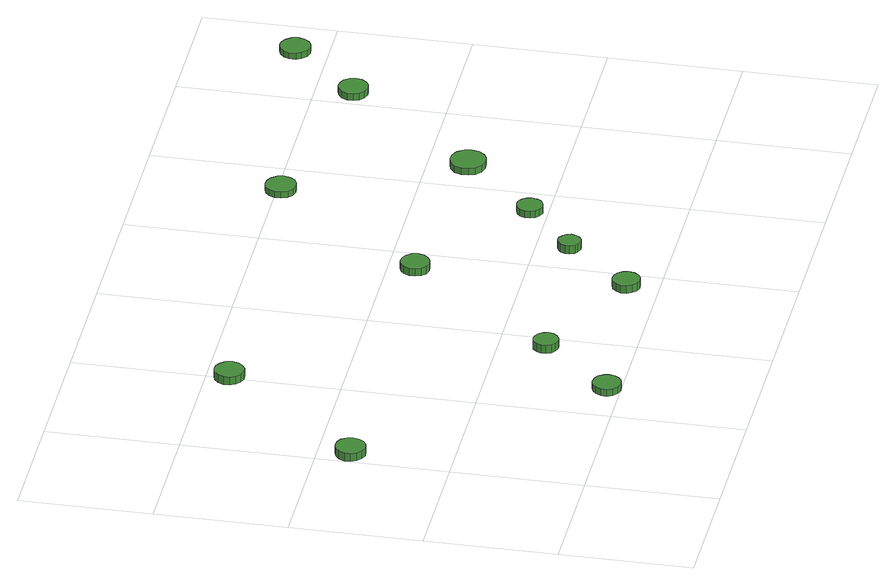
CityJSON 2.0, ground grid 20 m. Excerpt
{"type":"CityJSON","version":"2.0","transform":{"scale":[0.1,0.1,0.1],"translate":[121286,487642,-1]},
"CityObjects":{
"tree1":{"type":"SolitaryVegetationObject","attributes":{"function":"something"},"geometry":[{"type":"MultiSurface","lod":"1","boundaries":[[[0,1,2,3,4,5,6,7,8,9,10,11,12,13,14]],[[15,16,17,18,19,20,21,22,23,24,25,26,27,28,29]],[[0,29,28,1]],[[1,28,27,2]],[[2,27,26,3]],[[3,26,25,4]],[[4,25,24,5]],[[5,24,23,6]],[[6,23,22,7]],[[7,22,21,8]],[[8,21,20,9]],[[9,20,19,10]],[[10,19,18,11]],[[11,18,17,12]],[[12,17,16,13]],[[13,16,15,14]],[[14,15,29,0]]]}]},
"tree2":{"type":"SolitaryVegetationObject","attributes":{"function":"something"},"geometry":[{"type":"MultiSurface","lod":"1","boundaries":[[[30,31,32,33,34,35,36,37,38,39,40,41,42,43,44]],[[45,46,47,48,49,50,51,52,53,54,55,56,57,58,59]],[[30,59,58,31]],[[31,58,57,32]],[[32,57,56,33]],[[33,56,55,34]],[[34,55,54,35]],[[35,54,53,36]],[[36,53,52,37]],[[37,52,51,38]],[[38,51,50,39]],[[39,50,49,40]],[[40,49,48,41]],[[41,48,47,42]],[[42,47,46,43]],[[43,46,45,44]],[[44,45,59,30]]]}]},
"tree3":{"type":"SolitaryVegetationObject","attributes":{"function":"something"},"geometry":[{"type":"MultiSurface","lod":"1","boundaries":[[[60,61,62,63,64,65,66,67,68,69,70,71,72,73,74]],[[75,76,77,78,79,80,81,82,83,84,85,86,87,88,89]],[[60,89,88,61]],[[61,88,87,62]],[[62,87,86,63]],[[63,86,85,64]],[[64,85,84,65]],[[65,84,83,66]],[[66,83,82,67]],[[67,82,81,68]],[[68,81,80,69]],[[69,80,79,70]],[[70,79,78,71]],[[71,78,77,72]],[[72,77,76,73]],[[73,76,75,74]],[[74,75,89,60]]]}]},
"tree4":{"type":"SolitaryVegetationObject","attributes":{"function":"something"},"geometry":[{"type":"MultiSurface","lod":"1","boundaries":[[[90,91,92,93,94,95,96,97,98,99,100,101,102,103,104]],[[105,106,107,108,109,110,111,112,113,114,115,116,117,118,119]],[[90,119,118,91]],[[91,118,117,92]],[[92,117,116,93]],[[93,116,115,94]],[[94,115,114,95]],[[95,114,113,96]],[[96,113,112,97]],[[97,112,111,98]],[[98,111,110,99]],[[99,110,109,100]],[[100,109,108,101]],[[101,108,107,102]],[[102,107,106,103]],[[103,106,105,104]],[[104,105,119,90]]]}]},
"tree5":{"type":"SolitaryVegetationObject","attributes":{"function":"something"},"geometry":[{"type":"MultiSurface","lod":"1","boundaries":[[[120,121,122,123,124,125,126,127,128,129,130,131,132,133,134]],[[135,136,137,138,139,140,141,142,143,144,145,146,147,148,149]],[[120,149,148,121]],[[121,148,147,122]],[[122,147,146,123]],[[123,146,145,124]],[[124,145,144,125]],[[125,144,143,126]],[[126,143,142,127]],[[127,142,141,128]],[[128,141,140,129]],[[129,140,139,130]],[[130,139,138,131]],[[131,138,137,132]],[[132,137,136,133]],[[133,136,135,134]],[[134,135,149,120]]]}]},
"tree6":{"type":"SolitaryVegetationObject","attributes":{"function":"something"},"geometry":[{"type":"MultiSurface","lod":"1","boundaries":[[[150,151,152,153,154,155,156,157,158,159,160,161,162,163,164]],[[165,166,167,168,169,170,171,172,173,174,175,176,177,178,179]],[[150,179,178,151]],[[151,178,177,152]],[[152,177,176,153]],[[153,176,175,154]],[[154,175,174,155]],[[155,174,173,156]],[[156,173,172,157]],[[157,172,171,158]],[[158,171,170,159]],[[159,170,169,160]],[[160,169,168,161]],[[161,168,167,162]],[[162,167,166,163]],[[163,166,165,164]],[[164,165,179,150]]]}]},
"tree7":{"type":"SolitaryVegetationObject","attributes":{"function":"something"},"geometry":[{"type":"MultiSurface","lod":"1","boundaries":[[[180,181,182,183,184,185,186,187,188,189,190,191,192,193,194]],[[195,196,197,198,199,200,201,202,203,204,205,206,207,208,209]],[[180,209,208,181]],[[181,208,207,182]],[[182,207,206,183]],[[183,206,205,184]],[[184,205,204,185]],[[185,204,203,186]],[[186,203,202,187]],[[187,202,201,188]],[[188,201,200,189]],[[189,200,199,190]],[[190,199,198,191]],[[191,198,197,192]],[[192,197,196,193]],[[193,196,195,194]],[[194,195,209,180]]]}]},
"tree8":{"type":"SolitaryVegetationObject","attributes":{"function":"something"},"geometry":[{"type":"MultiSurface","lod":"1","boundaries":[[[210,211,212,213,214,215,216,217,218,219,220,221,222,223,224]],[[225,226,227,228,229,230,231,232,233,234,235,236,237,238,239]],[[210,239,238,211]],[[211,238,237,212]],[[212,237,236,213]],[[213,236,235,214]],[[214,235,234,215]],[[215,234,233,216]],[[216,233,232,217]],[[217,232,231,218]],[[218,231,230,219]],[[219,230,229,220]],[[220,229,228,221]],[[221,228,227,222]],[[222,227,226,223]],[[223,226,225,224]],[[224,225,239,210]]]}]},
"tree9":{"type":"SolitaryVegetationObject","attributes":{"function":"something"},"geometry":[{"type":"MultiSurface","lod":"1","boundaries":[[[240,241,242,243,244,245,246,247,248,249,250,251,252,253,254]],[[255,256,257,258,259,260,261,262,263,264,265,266,267,268,269]],[[240,269,268,241]],[[241,268,267,242]],[[242,267,266,243]],[[243,266,265,244]],[[244,265,264,245]],[[245,264,263,246]],[[246,263,262,247]],[[247,262,261,248]],[[248,261,260,249]],[[249,260,259,250]],[[250,259,258,251]],[[251,258,257,252]],[[252,257,256,253]],[[253,256,255,254]],[[254,255,269,240]]]}]},
"tree10":{"type":"SolitaryVegetationObject","attributes":{"function":"something"},"geometry":[{"type":"MultiSurface","lod":"1","boundaries":[[[270,271,272,273,274,275,276,277,278,279,280,281,282,283,284]],[[285,286,287,288,289,290,291,292,293,294,295,296,297,298,299]],[[270,299,298,271]],[[271,298,297,272]],[[272,297,296,273]],[[273,296,295,274]],[[274,295,294,275]],[[275,294,293,276]],[[276,293,292,277]],[[277,292,291,278]],[[278,291,290,279]],[[279,290,289,280]],[[280,289,288,281]],[[281,288,287,282]],[[282,287,286,283]],[[283,286,285,284]],[[284,285,299,270]]]}]},
"tree11":{"type":"SolitaryVegetationObject","attributes":{"function":"something"},"geometry":[{"type":"MultiSurface","lod":"1","boundaries":[[[300,301,302,303,304,305,306,307,308,309,310,311,312,313,314]],[[315,316,317,318,319,320,321,322,323,324,325,326,327,328,329]],[[300,329,328,301]],[[301,328,327,302]],[[302,327,326,303]],[[303,326,325,304]],[[304,325,324,305]],[[305,324,323,306]],[[306,323,322,307]],[[307,322,321,308]],[[308,321,320,309]],[[309,320,319,310]],[[310,319,318,311]],[[311,318,317,312]],[[312,317,316,313]],[[313,316,315,314]],[[314,315,329,300]]]}]},
"tree12":{"type":"SolitaryVegetationObject","attributes":{"function":"something"},"geometry":[{"type":"MultiSurface","lod":"1","boundaries":[[[330,331,332,333,334,335,336,337,338,339,340,341,342,343,344]],[[345,346,347,348,349,350,351,352,353,354,355,356,357,358,359]],[[330,359,358,331]],[[331,358,357,332]],[[332,357,356,333]],[[333,356,355,334]],[[334,355,354,335]],[[335,354,353,336]],[[336,353,352,337]],[[337,352,351,338]],[[338,351,350,339]],[[339,350,349,340]],[[340,349,348,341]],[[341,348,347,342]],[[342,347,346,343]],[[343,346,345,344]],[[344,345,359,330]]]}]}
},
"vertices":[
[45,352,21],[43,361,21],[38,369,21],[30,373,21],[20,374,21],[11,371,21],[4,365,21],[0,356,21],[0,347,21],[4,338,21],[11,332,21],[20,329,21],[30,330,21],[38,335,21],[43,342,21],[43,342,8],[38,335,8],[30,330,8],[20,329,8],[11,332,8],[4,338,8],[0,347,8],[0,356,8],[4,365,8],[11,371,8],[20,374,8],[30,373,8],[38,369,8],[43,361,8],[45,352,8],
[298,22,18],[296,30,18],[291,38,18],[283,42,18],[274,43,18],[266,40,18],[259,34,18],[255,26,18],[255,17,18],[259,9,18],[266,3,18],[274,0,18],[283,1,18],[291,6,18],[296,13,18],[296,13,7],[291,6,7],[283,1,7],[274,0,7],[266,3,7],[259,9,7],[255,17,7],[255,26,7],[259,34,7],[266,40,7],[274,43,7],[283,42,7],[291,38,7],[296,30,7],[298,22,7],
[228,566,19],[226,576,19],[220,583,19],[212,588,19],[203,589,19],[194,586,19],[187,580,19],[183,571,19],[183,562,19],[187,553,19],[194,547,19],[203,544,19],[212,545,19],[220,550,19],[226,557,19],[226,557,6],[220,550,6],[212,545,6],[203,544,6],[194,547,6],[187,553,6],[183,562,6],[183,571,6],[187,580,6],[194,586,6],[203,589,6],[212,588,6],[220,583,6],[226,576,6],[228,566,6],
[394,131,21],[392,139,21],[387,145,21],[380,149,21],[373,150,21],[365,148,21],[359,142,21],[356,135,21],[356,127,21],[359,120,21],[365,115,21],[373,112,21],[380,113,21],[387,117,21],[392,123,21],[392,123,8],[387,117,8],[380,113,8],[373,112,8],[365,115,8],[359,120,8],[356,127,8],[356,135,8],[359,142,8],[365,148,8],[373,150,8],[380,149,8],[387,145,8],[392,139,8],[394,131,8],
[588,50,20],[586,58,20],[581,65,20],[574,69,20],[565,70,20],[557,68,20],[551,62,20],[547,54,20],[547,45,20],[551,38,20],[557,32,20],[565,29,20],[574,30,20],[581,34,20],[586,41,20],[586,41,7],[581,34,7],[574,30,7],[565,29,7],[557,32,7],[551,38,7],[547,45,7],[547,54,7],[551,62,7],[557,68,7],[565,70,7],[574,69,7],[581,65,7],[586,58,7],[588,50,7],
[579,360,20],[577,369,20],[571,377,20],[563,381,20],[554,382,20],[545,379,20],[539,373,20],[535,365,20],[535,356,20],[539,347,20],[545,341,20],[554,338,20],[563,339,20],[571,344,20],[577,351,20],[577,351,8],[571,344,8],[563,339,8],[554,338,8],[545,341,8],[539,347,8],[535,356,8],[535,365,8],[539,373,8],[545,379,8],[554,382,8],[563,381,8],[571,377,8],[577,369,8],[579,360,8],
[676,152,20],[674,159,20],[670,164,20],[664,168,20],[657,169,20],[650,166,20],[645,162,20],[642,155,20],[642,148,20],[645,141,20],[650,137,20],[657,134,20],[664,135,20],[670,139,20],[674,145,20],[674,145,7],[670,139,7],[664,135,7],[657,134,7],[650,137,7],[645,141,7],[642,148,7],[642,155,7],[645,162,7],[650,166,7],[657,169,7],[664,168,7],[670,164,7],[674,159,7],[676,152,7],
[768,228,19],[766,236,19],[762,242,19],[754,247,19],[746,247,19],[738,245,19],[732,239,19],[729,232,19],[729,224,19],[732,216,19],[738,211,19],[746,208,19],[754,209,19],[762,213,19],[766,220,19],[766,220,8],[762,213,8],[754,209,8],[746,208,8],[738,211,8],[732,216,8],[729,224,8],[729,232,8],[732,239,8],[738,245,8],[746,247,8],[754,247,8],[762,242,8],[766,236,8],[768,228,8],
[760,594,19],[758,603,19],[752,611,19],[744,616,19],[734,617,19],[725,614,19],[718,608,19],[714,599,19],[714,589,19],[718,580,19],[725,574,19],[734,571,19],[744,572,19],[752,576,19],[758,584,19],[758,584,9],[752,576,9],[744,572,9],[734,571,9],[725,574,9],[718,580,9],[714,589,9],[714,599,9],[718,608,9],[725,614,9],[734,617,9],[744,616,9],[752,611,9],[758,603,9],[760,594,9],
[885,340,19],[883,351,19],[876,361,19],[866,366,19],[855,367,19],[845,364,19],[836,356,19],[832,346,19],[832,335,19],[836,325,19],[845,317,19],[855,314,19],[866,315,19],[876,320,19],[883,329,19],[883,329,8],[876,320,8],[866,315,8],[855,314,8],[845,317,8],[836,325,8],[832,335,8],[832,346,8],[836,356,8],[845,364,8],[855,367,8],[866,366,8],[876,361,8],[883,351,8],[885,340,8],
[1053,544,19],[1051,553,19],[1045,561,19],[1037,565,19],[1028,566,19],[1019,563,19],[1012,557,19],[1008,549,19],[1008,539,19],[1012,531,19],[1019,525,19],[1028,522,19],[1037,523,19],[1045,527,19],[1051,535,19],[1051,535,8],[1045,527,8],[1037,523,8],[1028,522,8],[1019,525,8],[1012,531,8],[1008,539,8],[1008,549,8],[1012,557,8],[1019,563,8],[1028,566,8],[1037,565,8],[1045,561,8],[1051,553,8],[1053,544,8],
[1152,649,18],[1150,658,18],[1144,666,18],[1136,671,18],[1127,672,18],[1118,669,18],[1111,662,18],[1107,654,18],[1107,644,18],[1111,636,18],[1118,629,18],[1127,626,18],[1136,627,18],[1144,632,18],[1150,640,18],[1150,640,8],[1144,632,8],[1136,627,8],[1127,626,8],[1118,629,8],[1111,636,8],[1107,644,8],[1107,654,8],[1111,662,8],[1118,669,8],[1127,672,8],[1136,671,8],[1144,666,8],[1150,658,8],[1152,649,8]
]}
